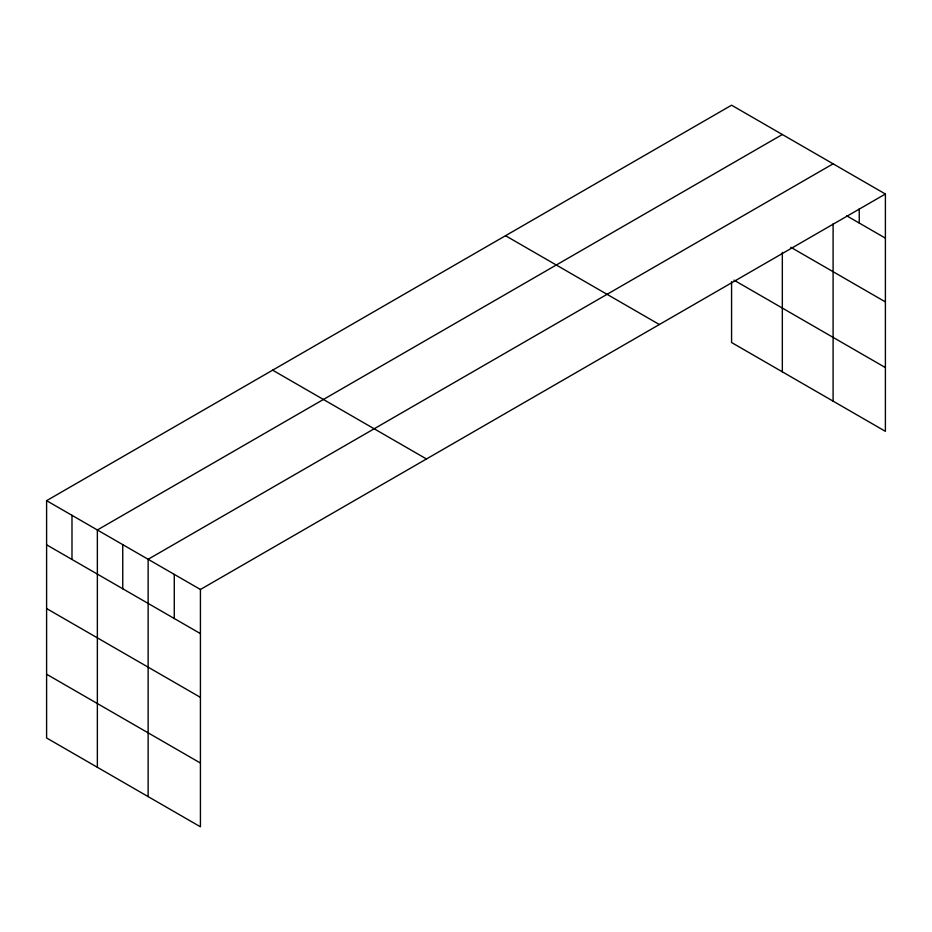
<?xml version="1.0" encoding="UTF-8"?>
<svg xmlns="http://www.w3.org/2000/svg" width="932" height="932" viewBox="0 0 932 932"><rect width="100%" height="100%" fill="white"/><g stroke="black" fill="none" stroke-linecap="round" stroke-linejoin="round"><path stroke-width="1.4" d="M885.4 194.019L200.427 589.478L200.427 826.801L46.6 737.981L46.6 500.67L731.573 105.2L885.4 194.019L885.4 431.33L731.573 342.522L731.573 281.662M833.103 223.89L833.103 401.133M782.332 134.511L97.359 529.982L97.359 767.292M833.103 163.822L148.13 559.282L148.13 796.604M846.792 215.863L885.4 238.149M790.802 247.283L885.4 301.898M733.997 280.159L885.4 367.581M505.528 235.703L659.355 324.522M272.645 370.167L426.472 458.975M46.6 500.67L200.427 589.478M46.6 544.801L200.427 633.609M46.6 608.549L200.427 697.357M46.6 674.232L200.427 763.04M859.246 208.815L859.246 223.051M782.332 252.386L782.332 371.821M174.272 574.38L174.272 618.51M122.744 544.638L122.744 588.768M71.985 515.326L71.985 559.456"/></g></svg>
